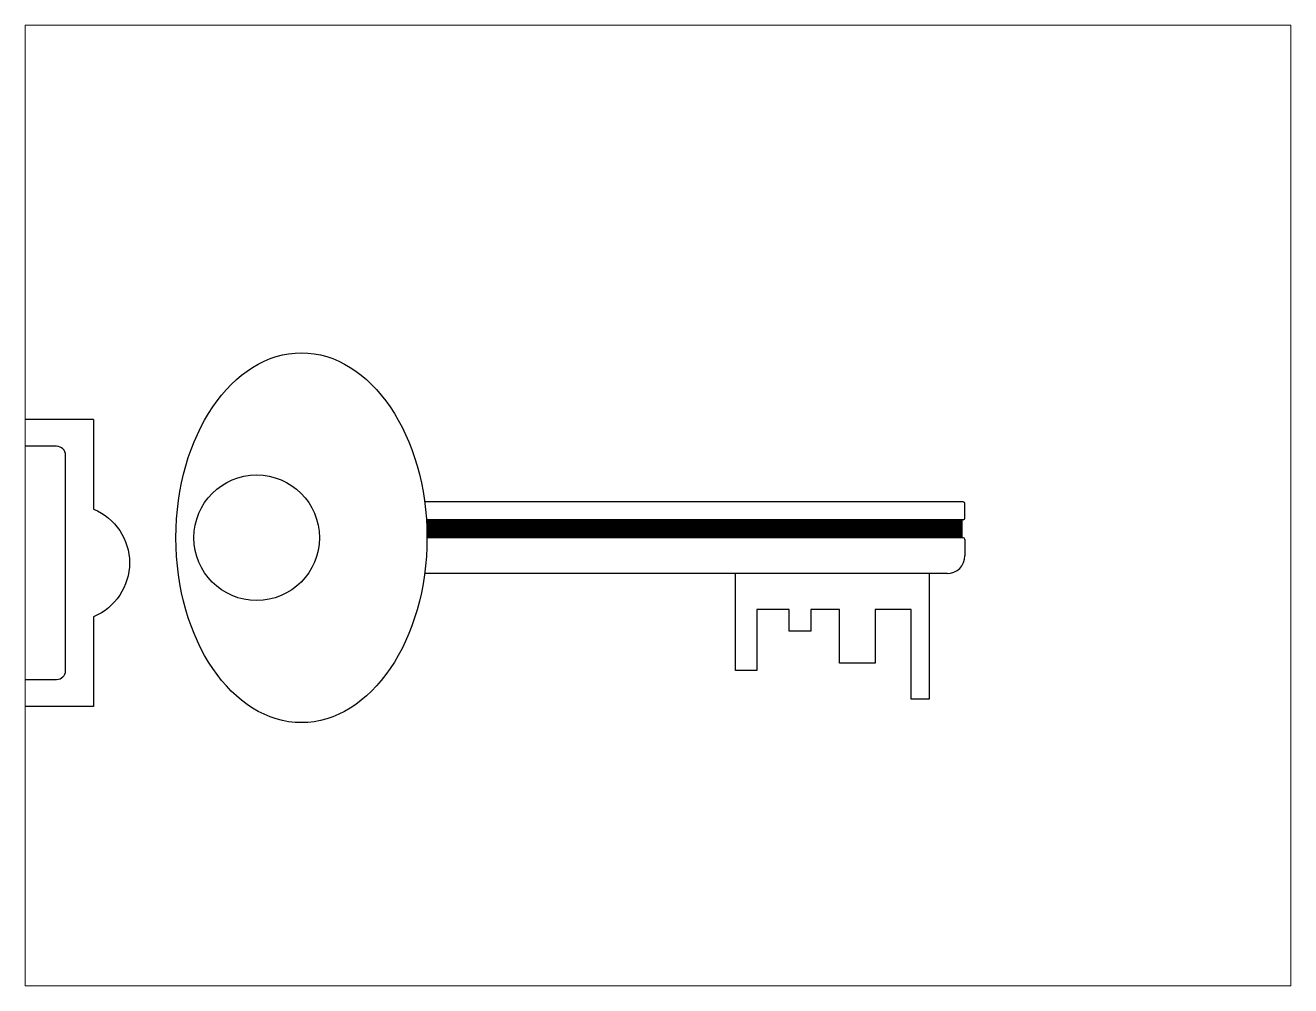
# Paper-space layout 'Layout1' of a CAD drawing. Header units: millimetres. Extents: x 26 to 231, y 20 to 176.
# The model-space entities are those that its viewports show. They can reach past a viewport. Long polylines and large blocks are cut down to what shows.
import ezdxf

# ---------------------------------------------------------------- set-up
doc = ezdxf.new("R2010")
doc.units = ezdxf.units.MM

msp = doc.modelspace()

# ---------------------------------------------------------------- linework, layer by layer
for p, q in [((1359.44, 151.89), (1059.11, 151.89)), ((1360.44, 142.89), (1360.44, 150.89)), ((1359.44, 141.89), (1060.11, 141.89)), ((1358.69, 141.89), (1358.69, 131.89)), ((1359.44, 131.89), (1060.44, 131.89)), ((1360.44, 130.89), (1360.44, 121.89)), ((1350.44, 111.89), (1059.11, 111.89)), ((1232.44, 57.89), (1232.44, 111.89)), ((1350.44, 111.89), (1340.44, 111.89)), ((1340.44, 111.89), (1340.44, 41.89)), ((1262.44, 91.89), (1244.44, 91.89)), ((1244.44, 91.89), (1244.44, 57.89)), ((1262.44, 79.89), (1262.44, 91.89)), ((1290.44, 91.89), (1274.44, 91.89)), ((1274.44, 91.89), (1274.44, 79.89)), ((1290.44, 61.89), (1290.44, 91.89)), ((1330.44, 91.89), (1310.44, 91.89)), ((1310.44, 91.89), (1310.44, 61.89)), ((1330.44, 41.89), (1330.44, 91.89)), ((1274.44, 79.89), (1262.44, 79.89)), ((1244.44, 57.89), (1232.44, 57.89)), ((1310.44, 61.89), (1290.44, 61.89)), ((1340.44, 41.89), (1330.44, 41.89))]:
    msp.add_line(p, q)
for points in [[(874.55, 197.85), (804.55, 197.85, 0.4), (704.55, 197.85), (634.55, 197.85)], [(874.55, 197.85), (874.55, 147.85, -0.666667), (874.55, 87.85), (874.55, 37.85)], [(874.55, 37.85), (804.55, 37.85, -0.4), (704.55, 37.85), (634.55, 37.85)]]:
    msp.add_lwpolyline(points, format="xyb")
for points in [[(853.89, 182.85), (833.89, 182.85)], [(858.89, 57.85), (858.89, 177.85)], [(833.89, 52.85), (853.89, 52.85)]]:
    msp.add_lwpolyline(points)
for points in [[(845.86, 182.85), (845.86, 182.85)], [(845.86, 52.85), (845.86, 52.85)]]:
    msp.add_lwpolyline(points, close=True)
at = {"const_width": 10}
msp.add_lwpolyline([(1358.69, 136.89), (1060.35, 137.01)], dxfattribs=at)
msp.add_circle((965.44, 131.89), 35)
for centre, radius, start, end in [((833.89, 177.85), 5, 90, 180), ((853.89, 177.85), 5, 0, 90), ((1359.44, 150.89), 1, 0, 90), ((1359.44, 142.89), 1, 270, 0), ((1359.44, 130.89), 1, 0, 90), ((1350.44, 121.89), 10, 270, 0), ((833.89, 57.85), 5, 180, 270), ((853.89, 57.85), 5, 270, 0)]:
    msp.add_arc(centre, radius, start, end)
msp.add_ellipse((990.44, 131.89), major_axis=(0, -103.08), ratio=0.6791)

psp = doc.layouts.get("Layout1")

# ---------------------------------------------------------------- viewports
at = {"layer": '0', "view_target_point": (1322.37, 223.25)}
psp.add_viewport(center=(128.5, 97.5), size=(205.6, 156), view_center_point=(-133.1, -73.39), view_height=535.428, dxfattribs=at)

doc.saveas('drawing.dxf')
